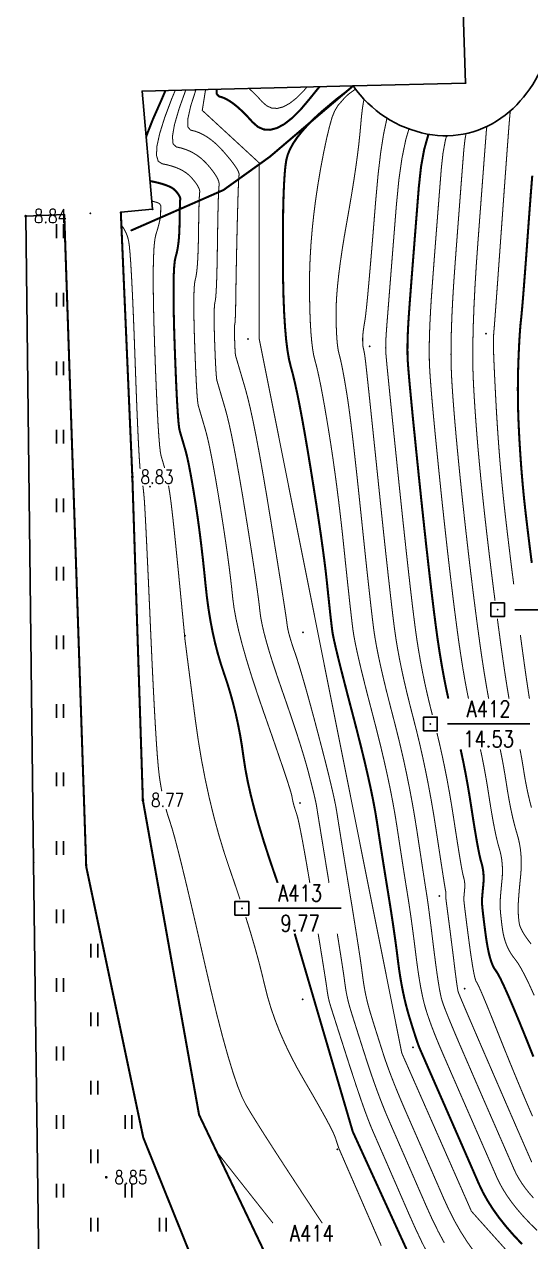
# Model space of a CAD drawing. Extents: x 953 to 1488, y 1110 to 1509.
# Drawn here: x 955.4 to 992.3, y 1155.3 to 1244.2 of the extents above; entities that cross this region are included whole.
import ezdxf
from ezdxf.enums import TextEntityAlignment as Align

# ---------------------------------------------------------------- set-up
doc = ezdxf.new("R2010")
doc.units = 0
doc.header["$LTSCALE"] = 0.5
doc.header["$PDSIZE"] = 0.2
doc.linetypes.add('X3', pattern=[5, 4, -1])
doc.layers.get('0').update_dxf_attribs({"linetype": 'CONTINUOUS'})
for name, color, linetype in [('DGX', 2, 'CONTINUOUS'), ('DLSS', 4, 'CONTINUOUS'), ('DMTZ', 3, 'CONTINUOUS'), ('GCD', 1, 'CONTINUOUS'), ('KZD', 1, 'CONTINUOUS'), ('ZBTZ', 3, 'CONTINUOUS'), ('ZDH', 1, 'CONTINUOUS')]:
    doc.layers.add(name, color=color, linetype=linetype)
doc.styles.add('HZ', font='rs.shx', dxfattribs={"width": 0.8, "bigfont": 'hztxt.shx'})
doc.linetypes.add('10421', pattern='A,2,[150,AAA.SHX,S=0.5,R=0,X=0,Y=0.5],1e-11', length=2)
doc.linetypes.add('1161', pattern='A,0,[149,AAA.SHX,S=0.15,R=0,X=0,Y=0],-1.6', length=1.6)

# ---------------------------------------------------------------- blocks, each defined once
blk = doc.blocks.new('GC200')
at = {"linetype": 'Continuous', "const_width": 0.2, "flags": 128}
blk.add_lwpolyline([(-0.1, 0, 1), (0.1, 0, 1)], format="xyb", close=True, dxfattribs=at)
blk = doc.blocks.new('gc323')
at = {"flags": 128}
for points in [[(-0.5, 0), (-0.5, 2)], [(0.5, 0), (0.5, 2)]]:
    blk.add_lwpolyline(points, dxfattribs=at)
blk = doc.blocks.new('gc261')
blk.add_lwpolyline([(-1, -1), (1, -1), (1, 1), (-1, 1)], close=True)
blk.add_point((0, 0))

msp = doc.modelspace()

# ---------------------------------------------------------------- linework, layer by layer
at = {"layer": 'DGX', "color": 3, "linetype": 'Continuous', "const_width": 0.15, "flags": 128}
for points, elevation in [([(1179.303, 1282.966), (1174.308, 1266.505), (1174.668, 1251.566), (1173.267, 1237.42), (1166.784, 1217.665), (1159.312, 1210.93), (1129.485, 1204.976), (1074.924, 1182.976), (1049.55, 1170.339), (1012.154, 1148.215), (998.728, 1143.09), (990.538, 1146.604), (984.707, 1151.62), (979.338, 1163.371), (975.102, 1177.82)], 10), ([(964.268, 1235.932), (964.336, 1236.142), (964.783, 1237.28), (965.36, 1238.58), (965.678, 1239.328)], 10), ([(976.915, 1239.609), (976.843, 1239.525), (976.197, 1238.726), (975.548, 1237.954), (974.935, 1237.341), (974.36, 1236.889), (973.821, 1236.596), (973.319, 1236.463), (972.853, 1236.489), (972.425, 1236.676), (972.033, 1237.022), (971.668, 1237.424), (971.32, 1237.779), (970.988, 1238.085), (970.673, 1238.344), (970.374, 1238.555), (970.092, 1238.718), (969.827, 1238.834), (969.579, 1238.901), (969.42, 1239.084), (969.422, 1239.421)], 12.5), ([(991.685, 1155.161), (991.077, 1155.805), (990.522, 1156.443), (990.02, 1157.076), (989.57, 1157.703), (989.174, 1158.326), (988.829, 1158.943), (988.538, 1159.556), (988.265, 1160.182), (987.978, 1160.843), (987.675, 1161.537), (987.357, 1162.266), (987.024, 1163.029), (986.676, 1163.825), (986.313, 1164.656), (985.935, 1165.521), (985.57, 1166.354), (985.248, 1167.089), (984.969, 1167.727), (984.733, 1168.268), (984.539, 1168.712), (984.388, 1169.058), (984.279, 1169.306), (984.213, 1169.458), (984.163, 1169.582), (984.101, 1169.751), (984.027, 1169.963), (983.941, 1170.219), (983.844, 1170.519), (983.734, 1170.863), (983.613, 1171.251), (983.48, 1171.683), (983.345, 1172.144), (983.219, 1172.62), (983.102, 1173.11), (982.993, 1173.615), (982.893, 1174.134), (982.801, 1174.668), (982.718, 1175.216), (982.644, 1175.779), (982.572, 1176.355), (982.495, 1176.941), (982.413, 1177.539), (982.326, 1178.148), (982.235, 1178.768), (982.139, 1179.399), (982.038, 1180.04), (981.933, 1180.693), (981.826, 1181.353), (981.719, 1182.013), (981.613, 1182.675), (981.508, 1183.339), (981.404, 1184.004), (981.3, 1184.67), (981.198, 1185.338), (981.096, 1186.007), (980.979, 1186.716), (980.833, 1187.502), (980.656, 1188.367), (980.45, 1189.309), (980.214, 1190.33), (979.947, 1191.428), (979.651, 1192.604), (979.325, 1193.858), (979.004, 1195.083), (978.722, 1196.173), (978.478, 1197.128), (978.274, 1197.947), (978.109, 1198.631), (977.984, 1199.18), (977.897, 1199.593), (977.85, 1199.872), (977.819, 1200.111), (977.783, 1200.409), (977.742, 1200.766), (977.696, 1201.18), (977.644, 1201.653), (977.588, 1202.184), (977.525, 1202.774), (977.458, 1203.421), (977.378, 1204.143), (977.279, 1204.956), (977.159, 1205.859), (977.021, 1206.853), (976.863, 1207.938), (976.685, 1209.113), (976.487, 1210.378), (976.27, 1211.735), (976.049, 1213.078), (975.839, 1214.303), (975.641, 1215.412), (975.454, 1216.403), (975.278, 1217.278), (975.113, 1218.035), (974.959, 1218.675), (974.817, 1219.198), (974.689, 1219.724), (974.577, 1220.375), (974.481, 1221.15), (974.401, 1222.05), (974.338, 1223.075), (974.29, 1224.224), (974.259, 1225.498), (974.245, 1226.896), (974.243, 1228.288), (974.25, 1229.545), (974.266, 1230.667), (974.292, 1231.653), (974.328, 1232.504), (974.372, 1233.22), (974.426, 1233.799), (974.49, 1234.244), (974.59, 1234.629), (974.754, 1235.031), (974.982, 1235.451), (975.274, 1235.887), (975.63, 1236.34), (976.05, 1236.81), (976.534, 1237.298), (977.082, 1237.802), (977.654, 1238.279), (978.187, 1238.726), (978.834, 1239.217), (979.137, 1239.475), (979.366, 1239.67)], 12.5), ([(984.866, 1236.138), (984.855, 1236.113), (984.552, 1235.049), (984.32, 1233.775), (984.158, 1232.291), (984.037, 1230.763), (983.925, 1229.355), (983.824, 1228.069), (983.732, 1226.903), (983.65, 1225.858), (983.579, 1224.935), (983.517, 1224.132), (983.466, 1223.45), (983.423, 1222.847), (983.388, 1222.282), (983.361, 1221.753), (983.343, 1221.263), (983.332, 1220.809), (983.329, 1220.393), (983.334, 1220.014), (983.346, 1219.673), (983.374, 1219.258), (983.423, 1218.657), (983.493, 1217.872), (983.584, 1216.901), (983.696, 1215.745), (983.83, 1214.404), (983.985, 1212.878), (984.161, 1211.166), (984.344, 1209.415), (984.52, 1207.771), (984.687, 1206.233), (984.848, 1204.802), (985, 1203.477), (985.145, 1202.259), (985.282, 1201.147), (985.412, 1200.141), (985.542, 1199.203), (985.681, 1198.291), (985.828, 1197.407), (985.984, 1196.549), (986.148, 1195.719), (986.311, 1194.96)], 15), ([(992.395, 1204.865), (992.243, 1206.07), (992.111, 1207.137), (992, 1208.063), (991.909, 1208.851), (991.839, 1209.498), (991.781, 1210.081), (991.726, 1210.673), (991.674, 1211.274), (991.625, 1211.885), (991.58, 1212.505), (991.538, 1213.134), (991.499, 1213.772), (991.464, 1214.42), (991.433, 1215.067), (991.409, 1215.707), (991.393, 1216.337), (991.383, 1216.959), (991.38, 1217.573), (991.384, 1218.178), (991.395, 1218.774), (991.413, 1219.361), (991.434, 1219.923), (991.457, 1220.441), (991.48, 1220.915), (991.505, 1221.346), (991.531, 1221.734), (991.557, 1222.078), (991.584, 1222.378), (991.613, 1222.635), (991.646, 1222.946), (991.689, 1223.409), (991.742, 1224.023), (991.803, 1224.788), (991.874, 1225.704), (991.955, 1226.772), (992.045, 1227.991), (992.144, 1229.362), (992.245, 1230.744), (992.341, 1231.998), (992.432, 1233.124)], 17.5), ([(973.862, 1181.52), (973.724, 1181.916), (973.267, 1183.254), (972.856, 1184.522), (972.492, 1185.721), (972.175, 1186.852), (971.905, 1187.912), (971.681, 1188.904), (971.505, 1189.827), (971.375, 1190.68), (971.259, 1191.492), (971.126, 1192.289), (970.975, 1193.073), (970.807, 1193.843), (970.62, 1194.599), (970.416, 1195.341), (970.194, 1196.07), (969.954, 1196.784), (969.716, 1197.504), (969.497, 1198.25), (969.298, 1199.021), (969.119, 1199.818), (968.96, 1200.641), (968.822, 1201.489), (968.702, 1202.363), (968.603, 1203.262), (968.513, 1204.159), (968.421, 1205.025), (968.326, 1205.86), (968.228, 1206.664), (968.129, 1207.438), (968.027, 1208.181), (967.923, 1208.892), (967.816, 1209.573), (967.711, 1210.211), (967.612, 1210.792), (967.518, 1211.316), (967.43, 1211.783), (967.348, 1212.194), (967.271, 1212.549), (967.2, 1212.847), (967.135, 1213.088), (967.073, 1213.297), (967.015, 1213.496), (966.959, 1213.687), (966.905, 1213.868), (966.854, 1214.041), (966.806, 1214.204), (966.761, 1214.359), (966.718, 1214.505), (966.675, 1214.725), (966.632, 1215.104), (966.588, 1215.643), (966.543, 1216.339), (966.496, 1217.195), (966.449, 1218.209), (966.401, 1219.382), (966.351, 1220.714), (966.309, 1222.05), (966.281, 1223.236), (966.268, 1224.271), (966.269, 1225.156), (966.285, 1225.89), (966.315, 1226.474), (966.36, 1226.907), (966.42, 1227.19), (966.483, 1227.41), (966.538, 1227.653), (966.586, 1227.921), (966.625, 1228.212), (966.658, 1228.527), (966.682, 1228.866), (966.699, 1229.229), (966.708, 1229.616), (966.713, 1229.993), (966.719, 1230.326), (966.725, 1230.615), (966.731, 1230.86), (966.738, 1231.062), (966.744, 1231.219), (966.751, 1231.332), (966.759, 1231.401), (966.76, 1231.453), (966.748, 1231.512), (966.723, 1231.578), (966.686, 1231.652), (966.635, 1231.734), (966.572, 1231.824), (966.496, 1231.921), (966.407, 1232.027), (966.292, 1232.133), (966.139, 1232.235), (965.947, 1232.333), (965.716, 1232.427), (965.447, 1232.516), (965.139, 1232.6), (964.792, 1232.68), (964.553, 1232.727)], 10), ([(987.206, 1191.26), (987.236, 1191.128), (987.401, 1190.349), (987.557, 1189.557), (987.705, 1188.752), (987.844, 1187.935), (987.975, 1187.105), (988.097, 1186.31), (988.211, 1185.595), (988.317, 1184.962), (988.414, 1184.409), (988.502, 1183.938), (988.582, 1183.548), (988.653, 1183.239), (988.716, 1183.01), (988.769, 1182.82), (988.813, 1182.626), (988.846, 1182.427), (988.869, 1182.223), (988.881, 1182.015), (988.884, 1181.802), (988.877, 1181.585), (988.859, 1181.363), (988.838, 1181.148), (988.819, 1180.951), (988.803, 1180.772), (988.789, 1180.612), (988.778, 1180.47), (988.77, 1180.347), (988.764, 1180.241), (988.761, 1180.154), (988.764, 1180.049), (988.776, 1179.888), (988.796, 1179.671), (988.825, 1179.399), (988.863, 1179.072), (988.909, 1178.689), (988.965, 1178.25), (989.029, 1177.756), (989.101, 1177.259), (989.178, 1176.809), (989.262, 1176.408), (989.351, 1176.054), (989.447, 1175.749), (989.548, 1175.491), (989.655, 1175.282), (989.769, 1175.12), (989.913, 1174.902), (990.115, 1174.522), (990.373, 1173.979), (990.688, 1173.275), (991.059, 1172.409), (991.488, 1171.381), (991.973, 1170.19), (992.514, 1168.838)], 15)]:
    msp.add_lwpolyline(points, dxfattribs=dict(at, elevation=elevation))
at = {"layer": 'DGX', "linetype": 'Continuous', "const_width": 0.075, "flags": 128}
for points, elevation in [([(976.208, 1181.52), (976.024, 1182.612), (975.841, 1183.66), (975.679, 1184.553), (975.538, 1185.291), (975.418, 1185.873), (975.319, 1186.3), (975.24, 1186.571), (975.176, 1186.759), (975.118, 1186.938), (975.067, 1187.107), (975.022, 1187.266), (974.984, 1187.415), (974.953, 1187.555), (974.928, 1187.685), (974.909, 1187.805), (974.864, 1188.003), (974.758, 1188.363), (974.591, 1188.888), (974.364, 1189.576), (974.075, 1190.428), (973.726, 1191.443), (973.317, 1192.623), (972.846, 1193.965), (972.373, 1195.342), (971.954, 1196.623), (971.589, 1197.808), (971.28, 1198.897), (971.024, 1199.89), (970.824, 1200.787), (970.678, 1201.588), (970.586, 1202.294), (970.515, 1202.975), (970.432, 1203.704), (970.335, 1204.482), (970.225, 1205.307), (970.102, 1206.181), (969.966, 1207.103), (969.817, 1208.072), (969.655, 1209.09), (969.491, 1210.088), (969.336, 1210.996), (969.189, 1211.817), (969.051, 1212.549), (968.923, 1213.192), (968.802, 1213.747), (968.691, 1214.213), (968.589, 1214.59), (968.495, 1214.909), (968.41, 1215.199), (968.333, 1215.461), (968.264, 1215.693), (968.205, 1215.897), (968.153, 1216.071), (968.11, 1216.217), (968.076, 1216.334), (968.045, 1216.495), (968.013, 1216.77), (967.981, 1217.162), (967.948, 1217.669), (967.915, 1218.291), (967.88, 1219.028), (967.845, 1219.882), (967.809, 1220.85), (967.778, 1221.822), (967.758, 1222.684), (967.748, 1223.437), (967.749, 1224.08), (967.761, 1224.614), (967.783, 1225.039), (967.816, 1225.354), (967.859, 1225.559), (967.905, 1225.743), (967.946, 1225.993), (967.982, 1226.309), (968.014, 1226.691), (968.04, 1227.138), (968.061, 1227.652), (968.078, 1228.231), (968.089, 1228.876), (968.098, 1229.517), (968.108, 1230.083), (968.118, 1230.575), (968.128, 1230.992), (968.139, 1231.334), (968.151, 1231.601), (968.163, 1231.794), (968.175, 1231.911), (968.177, 1231.999), (968.157, 1232.099), (968.115, 1232.212), (968.051, 1232.338), (967.965, 1232.478), (967.858, 1232.63), (967.728, 1232.796), (967.577, 1232.974), (967.402, 1233.152), (967.2, 1233.315), (966.973, 1233.464), (966.719, 1233.597), (966.439, 1233.716), (966.132, 1233.821), (965.8, 1233.91), (965.441, 1233.985), (965.151, 1234.174), (965.023, 1234.604), (965.059, 1235.277), (965.258, 1236.192), (965.619, 1237.349), (966.144, 1238.748), (966.395, 1239.346)], 10.5), ([(977.608, 1181.52), (977.501, 1182.174), (977.31, 1183.341), (977.146, 1184.351), (977.007, 1185.204), (976.894, 1185.9), (976.807, 1186.439), (976.746, 1186.82), (976.711, 1187.045), (976.682, 1187.213), (976.639, 1187.426), (976.582, 1187.683), (976.512, 1187.985), (976.428, 1188.331), (976.33, 1188.722), (976.218, 1189.157), (976.093, 1189.637), (975.946, 1190.171), (975.772, 1190.768), (975.57, 1191.429), (975.341, 1192.152), (975.083, 1192.939), (974.798, 1193.79), (974.485, 1194.703), (974.145, 1195.68), (973.81, 1196.651), (973.514, 1197.546), (973.258, 1198.365), (973.042, 1199.109), (972.864, 1199.776), (972.727, 1200.368), (972.628, 1200.885), (972.569, 1201.325), (972.518, 1201.791), (972.443, 1202.384), (972.344, 1203.104), (972.222, 1203.951), (972.075, 1204.924), (971.905, 1206.025), (971.712, 1207.252), (971.494, 1208.607), (971.271, 1209.964), (971.059, 1211.201), (970.86, 1212.318), (970.672, 1213.314), (970.497, 1214.189), (970.334, 1214.944), (970.182, 1215.579), (970.043, 1216.093), (969.917, 1216.522), (969.805, 1216.903), (969.707, 1217.235), (969.624, 1217.518), (969.555, 1217.752), (969.5, 1217.938), (969.46, 1218.075), (969.434, 1218.164), (969.414, 1218.264), (969.395, 1218.436), (969.375, 1218.681), (969.354, 1218.998), (969.333, 1219.386), (969.312, 1219.847), (969.29, 1220.381), (969.267, 1220.986), (969.248, 1221.593), (969.235, 1222.132), (969.229, 1222.602), (969.23, 1223.004), (969.237, 1223.338), (969.251, 1223.603), (969.271, 1223.8), (969.298, 1223.929), (969.327, 1224.077), (969.354, 1224.333), (969.379, 1224.697), (969.402, 1225.169), (969.422, 1225.749), (969.44, 1226.437), (969.456, 1227.233), (969.47, 1228.136), (969.483, 1229.041), (969.497, 1229.841), (969.511, 1230.534), (969.526, 1231.123), (969.541, 1231.606), (969.557, 1231.983), (969.574, 1232.255), (969.592, 1232.422), (969.594, 1232.545), (969.566, 1232.686), (969.506, 1232.846), (969.416, 1233.024), (969.295, 1233.221), (969.143, 1233.436), (968.961, 1233.67), (968.747, 1233.922), (968.511, 1234.171), (968.262, 1234.395), (967.998, 1234.594), (967.721, 1234.768), (967.43, 1234.917), (967.126, 1235.041), (966.807, 1235.14), (966.475, 1235.214), (966.234, 1235.436), (966.188, 1235.978), (966.336, 1236.841), (966.68, 1238.025), (967.16, 1239.365)], 11), ([(967.9, 1239.383), (967.523, 1238.211), (967.312, 1237.266), (967.307, 1236.677), (967.51, 1236.443), (967.815, 1236.37), (968.119, 1236.261), (968.422, 1236.118), (968.724, 1235.939), (969.024, 1235.724), (969.323, 1235.475), (969.621, 1235.19), (969.917, 1234.87), (970.194, 1234.548), (970.432, 1234.258), (970.631, 1234), (970.792, 1233.773), (970.914, 1233.579), (970.997, 1233.415), (971.042, 1233.284), (971.048, 1233.185), (971.034, 1233.056), (971.02, 1232.838), (971.005, 1232.53), (970.989, 1232.132), (970.972, 1231.645), (970.955, 1231.068), (970.936, 1230.401), (970.917, 1229.644), (970.898, 1228.862), (970.881, 1228.117), (970.865, 1227.41), (970.852, 1226.741), (970.839, 1226.11), (970.829, 1225.517), (970.82, 1224.961), (970.812, 1224.444), (970.805, 1223.974), (970.798, 1223.562), (970.789, 1223.207), (970.78, 1222.91), (970.771, 1222.671), (970.76, 1222.489), (970.749, 1222.365), (970.737, 1222.298), (970.727, 1222.247), (970.718, 1222.168), (970.713, 1222.062), (970.71, 1221.928), (970.71, 1221.768), (970.712, 1221.58), (970.717, 1221.364), (970.725, 1221.122), (970.734, 1220.88), (970.743, 1220.667), (970.751, 1220.482), (970.76, 1220.327), (970.768, 1220.2), (970.776, 1220.102), (970.784, 1220.034), (970.792, 1219.993), (970.809, 1219.934), (970.847, 1219.805), (970.905, 1219.608), (970.983, 1219.343), (971.081, 1219.008), (971.2, 1218.606), (971.338, 1218.135), (971.497, 1217.595), (971.673, 1216.945), (971.865, 1216.142), (972.072, 1215.187), (972.294, 1214.079), (972.531, 1212.819), (972.783, 1211.406), (973.05, 1209.841), (973.333, 1208.123), (973.606, 1206.432), (973.845, 1204.947), (974.049, 1203.668), (974.218, 1202.594), (974.353, 1201.726), (974.454, 1201.064), (974.52, 1200.607), (974.552, 1200.357), (974.574, 1200.195), (974.61, 1200.005), (974.66, 1199.788), (974.725, 1199.543), (974.805, 1199.27), (974.899, 1198.969), (975.007, 1198.641), (975.13, 1198.285), (975.27, 1197.869), (975.431, 1197.361), (975.611, 1196.762), (975.812, 1196.071), (976.032, 1195.289), (976.273, 1194.415), (976.534, 1193.449), (976.814, 1192.392), (977.09, 1191.339), (977.336, 1190.382), (977.551, 1189.524), (977.736, 1188.763), (977.89, 1188.101), (978.015, 1187.536), (978.109, 1187.068), (978.172, 1186.699), (978.23, 1186.326), (978.305, 1185.849), (978.397, 1185.268), (978.507, 1184.582), (978.635, 1183.792), (978.78, 1182.898), (978.943, 1181.9), (979.123, 1180.798), (979.303, 1179.693), (979.464, 1178.688), (979.608, 1177.782), (979.733, 1176.976), (979.841, 1176.27), (979.93, 1175.663), (980.001, 1175.156), (980.054, 1174.749), (980.102, 1174.393), (980.156, 1174.041), (980.218, 1173.693), (980.286, 1173.348), (980.362, 1173.007), (980.445, 1172.67), (980.535, 1172.336), (980.632, 1172.006), (980.734, 1171.672), (980.841, 1171.327), (980.952, 1170.97), (981.068, 1170.602), (981.188, 1170.223), (981.312, 1169.832), (981.44, 1169.429), (981.573, 1169.015), (981.717, 1168.58), (981.881, 1168.115), (982.065, 1167.618), (982.268, 1167.091), (982.49, 1166.534), (982.732, 1165.946), (982.994, 1165.327), (983.275, 1164.677), (983.572, 1163.999), (983.88, 1163.294), (984.2, 1162.561), (984.531, 1161.802), (984.873, 1161.016), (985.227, 1160.204), (985.593, 1159.364), (985.97, 1158.497), (986.364, 1157.638), (986.783, 1156.821), (987.225, 1156.046), (987.691, 1155.314), (988.181, 1154.623)], 11.5), ([(1114.363, 1206.512), (1073.715, 1189.397), (1053.031, 1179.055), (1044.621, 1176.307), (1009.726, 1154.478), (1001.882, 1151.282), (995.815, 1149.911), (993.786, 1151.09), (987.993, 1157.559), (982.916, 1169.098), (972.516, 1221.217), (972.52, 1234.047), (968.363, 1237.881), (968.605, 1239.401)], 12), ([(975.995, 1239.586), (975.766, 1239.313), (975.237, 1238.784), (974.74, 1238.393), (974.275, 1238.14), (973.841, 1238.025), (973.44, 1238.048), (973.07, 1238.209), (972.732, 1238.508), (972.417, 1238.855), (972.116, 1239.161), (971.83, 1239.426), (971.764, 1239.48)], 13), ([(992.785, 1156.161), (992.271, 1156.665), (991.798, 1157.166), (991.366, 1157.662), (990.975, 1158.155), (990.626, 1158.643), (990.317, 1159.128), (990.049, 1159.608), (989.822, 1160.085), (989.61, 1160.572), (989.386, 1161.086), (989.151, 1161.627), (988.903, 1162.194), (988.644, 1162.787), (988.373, 1163.407), (988.091, 1164.054), (987.796, 1164.727), (987.503, 1165.398), (987.223, 1166.038), (986.956, 1166.649), (986.703, 1167.229), (986.463, 1167.78), (986.237, 1168.3), (986.024, 1168.79), (985.825, 1169.25), (985.639, 1169.687), (985.464, 1170.108), (985.301, 1170.514), (985.15, 1170.904), (985.01, 1171.279), (984.883, 1171.638), (984.767, 1171.981), (984.663, 1172.309), (984.566, 1172.651), (984.471, 1173.037), (984.378, 1173.469), (984.286, 1173.945), (984.197, 1174.465), (984.109, 1175.03), (984.023, 1175.64), (983.939, 1176.294), (983.857, 1176.954), (983.777, 1177.58), (983.699, 1178.174), (983.623, 1178.734), (983.548, 1179.26), (983.476, 1179.754), (983.406, 1180.214), (983.338, 1180.641), (983.267, 1181.079), (983.188, 1181.57), (983.102, 1182.117), (983.008, 1182.717), (982.907, 1183.371), (982.798, 1184.08), (982.681, 1184.843), (982.557, 1185.661), (982.418, 1186.526), (982.255, 1187.434), (982.07, 1188.384), (981.862, 1189.376), (981.63, 1190.41), (981.376, 1191.486), (981.099, 1192.604), (980.799, 1193.764), (980.504, 1194.894), (980.241, 1195.922), (980.012, 1196.846), (979.816, 1197.667), (979.653, 1198.386), (979.523, 1199.002), (979.426, 1199.515), (979.362, 1199.926), (979.31, 1200.334), (979.249, 1200.842), (979.179, 1201.449), (979.1, 1202.156), (979.012, 1202.962), (978.915, 1203.867), (978.809, 1204.871), (978.694, 1205.975), (978.573, 1207.117), (978.446, 1208.236), (978.315, 1209.333), (978.179, 1210.407), (978.038, 1211.458), (977.893, 1212.487), (977.743, 1213.492), (977.588, 1214.475), (977.434, 1215.406), (977.289, 1216.256), (977.151, 1217.025), (977.022, 1217.712), (976.899, 1218.318), (976.785, 1218.843), (976.679, 1219.286), (976.58, 1219.649), (976.491, 1220.014), (976.414, 1220.465), (976.347, 1221.003), (976.292, 1221.627), (976.248, 1222.337), (976.215, 1223.134), (976.194, 1224.016), (976.183, 1224.986), (976.192, 1226.008), (976.228, 1227.049), (976.291, 1228.11), (976.38, 1229.191), (976.497, 1230.291), (976.64, 1231.411), (976.811, 1232.55), (977.008, 1233.708), (977.218, 1234.814), (977.425, 1235.795), (977.63, 1236.651), (977.832, 1237.382), (978.031, 1237.862), (978.271, 1238.256), (978.571, 1238.593), (978.782, 1238.838), (979.031, 1239.064), (979.262, 1239.235), (979.439, 1239.363), (979.535, 1239.436)], 13), ([(992.519, 1158.527), (992.21, 1158.882), (991.931, 1159.234), (991.681, 1159.583), (991.46, 1159.93), (991.268, 1160.273), (991.106, 1160.614), (990.955, 1160.962), (990.795, 1161.33), (990.626, 1161.716), (990.449, 1162.122), (990.264, 1162.546), (990.07, 1162.989), (989.868, 1163.451), (989.658, 1163.932), (989.435, 1164.442), (989.197, 1164.988), (988.943, 1165.571), (988.673, 1166.191), (988.388, 1166.848), (988.087, 1167.542), (987.77, 1168.274), (987.437, 1169.042), (987.114, 1169.791), (986.826, 1170.466), (986.574, 1171.065), (986.358, 1171.589), (986.177, 1172.038), (986.031, 1172.412), (985.921, 1172.71), (985.846, 1172.934), (985.787, 1173.157), (985.723, 1173.455), (985.653, 1173.828), (985.579, 1174.275), (985.5, 1174.796), (985.416, 1175.393), (985.328, 1176.064), (985.234, 1176.809), (985.142, 1177.553), (985.059, 1178.219), (984.985, 1178.808), (984.919, 1179.32), (984.862, 1179.753), (984.814, 1180.109), (984.774, 1180.388), (984.743, 1180.589), (984.709, 1180.805), (984.658, 1181.128), (984.591, 1181.558), (984.509, 1182.095), (984.41, 1182.739), (984.296, 1183.491), (984.165, 1184.349), (984.019, 1185.315), (983.856, 1186.337), (983.678, 1187.366), (983.483, 1188.401), (983.273, 1189.442), (983.047, 1190.49), (982.804, 1191.544), (982.546, 1192.604), (982.272, 1193.671), (982.003, 1194.706), (981.761, 1195.67), (981.546, 1196.564), (981.358, 1197.388), (981.197, 1198.141), (981.063, 1198.824), (980.955, 1199.437), (980.875, 1199.979), (980.801, 1200.557), (980.715, 1201.275), (980.616, 1202.133), (980.505, 1203.131), (980.38, 1204.27), (980.243, 1205.549), (980.094, 1206.969), (979.931, 1208.529), (979.767, 1210.091), (979.614, 1211.517), (979.47, 1212.807), (979.337, 1213.961), (979.214, 1214.979), (979.101, 1215.86), (978.998, 1216.606), (978.905, 1217.216), (978.82, 1217.735), (978.739, 1218.209), (978.662, 1218.637), (978.589, 1219.02), (978.521, 1219.358), (978.458, 1219.651), (978.398, 1219.898), (978.344, 1220.1), (978.294, 1220.304), (978.251, 1220.555), (978.213, 1220.855), (978.183, 1221.203), (978.158, 1221.599), (978.14, 1222.043), (978.128, 1222.535), (978.122, 1223.076), (978.132, 1223.674), (978.168, 1224.34), (978.228, 1225.074), (978.314, 1225.877), (978.426, 1226.747), (978.562, 1227.685), (978.724, 1228.69), (978.912, 1229.764), (979.102, 1230.844), (979.275, 1231.869), (979.429, 1232.839), (979.565, 1233.753), (979.682, 1234.612), (979.781, 1235.416), (979.861, 1236.165), (979.924, 1236.858), (979.98, 1237.481), (980.044, 1238.02), (980.115, 1238.473), (980.161, 1238.691)], 13.5), ([(992.39, 1161.143), (992.299, 1161.353), (992.203, 1161.574), (992.102, 1161.806), (991.995, 1162.05), (991.884, 1162.305), (991.768, 1162.571), (991.646, 1162.849), (991.52, 1163.138), (991.368, 1163.485), (991.172, 1163.937), (990.93, 1164.492), (990.644, 1165.152), (990.312, 1165.916), (989.936, 1166.785), (989.515, 1167.757), (989.048, 1168.834), (988.589, 1169.896), (988.189, 1170.823), (987.848, 1171.616), (987.566, 1172.273), (987.343, 1172.797), (987.18, 1173.186), (987.075, 1173.44), (987.03, 1173.559), (987.011, 1173.636), (986.988, 1173.763), (986.959, 1173.94), (986.926, 1174.167), (986.888, 1174.444), (986.845, 1174.771), (986.797, 1175.148), (986.744, 1175.574), (986.689, 1176.022), (986.634, 1176.461), (986.58, 1176.891), (986.527, 1177.313), (986.474, 1177.726), (986.422, 1178.131), (986.371, 1178.528), (986.32, 1178.915), (986.273, 1179.276), (986.232, 1179.59), (986.197, 1179.857), (986.169, 1180.078), (986.147, 1180.252), (986.131, 1180.38), (986.122, 1180.461), (986.119, 1180.496), (986.12, 1180.509), (986.12, 1180.524), (986.122, 1180.542), (986.123, 1180.563), (986.125, 1180.587), (986.128, 1180.613), (986.13, 1180.642), (986.134, 1180.674), (986.136, 1180.707), (986.137, 1180.739), (986.137, 1180.77), (986.135, 1180.801), (986.132, 1180.831), (986.127, 1180.86), (986.12, 1180.889), (986.112, 1180.917), (986.094, 1181.011), (986.056, 1181.238), (985.998, 1181.597), (985.921, 1182.09), (985.825, 1182.715), (985.708, 1183.472), (985.573, 1184.363), (985.417, 1185.386), (985.247, 1186.467), (985.065, 1187.532), (984.872, 1188.581), (984.669, 1189.613), (984.454, 1190.629), (984.229, 1191.628), (983.993, 1192.611), (983.745, 1193.578), (983.503, 1194.517), (983.281, 1195.419), (983.08, 1196.282), (982.9, 1197.108), (982.741, 1197.896), (982.602, 1198.647), (982.484, 1199.359), (982.387, 1200.033), (982.292, 1200.78), (982.181, 1201.707), (982.053, 1202.816), (981.909, 1204.107), (981.748, 1205.579), (981.571, 1207.232), (981.378, 1209.066), (981.168, 1211.082), (980.962, 1213.064), (980.781, 1214.797), (980.626, 1216.28), (980.495, 1217.514), (980.389, 1218.499), (980.309, 1219.234), (980.253, 1219.72), (980.222, 1219.956), (980.205, 1220.064), (980.188, 1220.161), (980.172, 1220.25), (980.157, 1220.329), (980.143, 1220.399), (980.13, 1220.459), (980.118, 1220.51), (980.107, 1220.552), (980.096, 1220.594), (980.087, 1220.646), (980.08, 1220.707), (980.073, 1220.779), (980.068, 1220.861), (980.065, 1220.953), (980.062, 1221.054), (980.061, 1221.166), (980.063, 1221.289), (980.07, 1221.427), (980.083, 1221.578), (980.101, 1221.744), (980.124, 1221.923), (980.152, 1222.117), (980.185, 1222.324), (980.224, 1222.546), (980.272, 1222.883), (980.335, 1223.439), (980.413, 1224.212), (980.505, 1225.203), (980.611, 1226.412), (980.732, 1227.838), (980.867, 1229.483), (981.017, 1231.345), (981.185, 1233.19), (981.374, 1234.784), (981.583, 1236.126), (981.814, 1237.216), (981.842, 1237.31)], 14), ([(991.079, 1203.3), (990.916, 1204.587), (990.764, 1205.817), (990.626, 1206.956), (990.504, 1208.005), (990.396, 1208.964), (990.303, 1209.832), (990.22, 1210.662), (990.142, 1211.505), (990.068, 1212.361), (989.999, 1213.231), (989.935, 1214.113), (989.875, 1215.009), (989.819, 1215.918), (989.769, 1216.84), (989.724, 1217.719), (989.685, 1218.499), (989.654, 1219.179), (989.628, 1219.759), (989.61, 1220.24), (989.598, 1220.621), (989.593, 1220.903), (989.594, 1221.085), (989.599, 1221.213), (989.605, 1221.33), (989.61, 1221.438), (989.616, 1221.536), (989.621, 1221.624), (989.627, 1221.702), (989.634, 1221.771), (989.64, 1221.829), (989.655, 1221.997), (989.685, 1222.396), (989.732, 1223.024), (989.796, 1223.882), (989.875, 1224.97), (989.97, 1226.288), (990.082, 1227.835), (990.21, 1229.613), (990.338, 1231.391), (990.45, 1232.94), (990.547, 1234.26), (990.627, 1235.351), (990.692, 1236.214), (990.74, 1236.847), (990.773, 1237.251), (990.79, 1237.427), (990.798, 1237.495), (990.805, 1237.577), (990.809, 1237.674), (990.812, 1237.785), (990.812, 1237.832)], 17), ([(983.437, 1236.527), (983.21, 1235.768), (982.931, 1234.412), (982.7, 1232.797), (982.517, 1230.923), (982.366, 1229.028), (982.232, 1227.351), (982.116, 1225.891), (982.018, 1224.648), (981.937, 1223.623), (981.873, 1222.815), (981.827, 1222.225), (981.799, 1221.852), (981.78, 1221.595), (981.766, 1221.355), (981.754, 1221.13), (981.746, 1220.921), (981.742, 1220.729), (981.74, 1220.552), (981.742, 1220.391), (981.748, 1220.245), (981.768, 1219.989), (981.813, 1219.493), (981.885, 1218.758), (981.982, 1217.784), (982.104, 1216.572), (982.252, 1215.12), (982.426, 1213.429), (982.625, 1211.5), (982.831, 1209.528), (983.023, 1207.713), (983.203, 1206.052), (983.369, 1204.548), (983.521, 1203.199), (983.661, 1202.006), (983.787, 1200.969), (983.9, 1200.087), (984.013, 1199.281), (984.142, 1198.469), (984.285, 1197.651), (984.442, 1196.829), (984.614, 1196.001), (984.801, 1195.167), (985.003, 1194.328), (985.148, 1193.76)], 14.5), ([(989.716, 1202.1), (989.599, 1203.015), (989.437, 1204.31), (989.285, 1205.563), (989.142, 1206.775), (989.008, 1207.946), (988.883, 1209.076), (988.768, 1210.166), (988.661, 1211.222), (988.563, 1212.255), (988.472, 1213.264), (988.39, 1214.25), (988.316, 1215.212), (988.25, 1216.15), (988.192, 1217.065), (988.142, 1217.956), (988.107, 1218.886), (988.094, 1219.918), (988.102, 1221.051), (988.132, 1222.286), (988.183, 1223.623), (988.256, 1225.062), (988.35, 1226.602), (988.467, 1228.244), (988.587, 1229.853), (988.696, 1231.293), (988.792, 1232.565), (988.875, 1233.668), (988.946, 1234.602), (989.004, 1235.368), (989.051, 1235.965), (989.084, 1236.394), (989.118, 1236.707)], 16.5), ([(986.186, 1236.028), (986.092, 1235.696), (985.92, 1234.755), (985.8, 1233.659), (985.708, 1232.497), (985.618, 1231.36), (985.531, 1230.247), (985.446, 1229.158), (985.364, 1228.094), (985.284, 1227.054), (985.207, 1226.039), (985.133, 1225.048), (985.065, 1224.099), (985.011, 1223.208), (984.969, 1222.377), (984.939, 1221.604), (984.922, 1220.89), (984.917, 1220.235), (984.925, 1219.638), (984.945, 1219.101), (984.98, 1218.527), (985.032, 1217.822), (985.1, 1216.985), (985.186, 1216.017), (985.288, 1214.918), (985.408, 1213.688), (985.544, 1212.326), (985.697, 1210.833), (985.857, 1209.302), (986.016, 1207.829), (986.172, 1206.414), (986.327, 1205.056), (986.479, 1203.754), (986.63, 1202.511), (986.778, 1201.324), (986.925, 1200.195), (987.071, 1199.124), (987.221, 1198.113), (987.372, 1197.162), (987.526, 1196.27), (987.682, 1195.437), (987.78, 1194.96)], 15.5), ([(989.254, 1194.96), (989.216, 1195.156), (989.068, 1195.99), (988.916, 1196.917), (988.76, 1197.936), (988.601, 1199.046), (988.437, 1200.249), (988.274, 1201.502), (988.114, 1202.763), (987.958, 1204.032), (987.806, 1205.309), (987.657, 1206.595), (987.512, 1207.888), (987.37, 1209.189), (987.232, 1210.499), (987.102, 1211.774), (986.985, 1212.971), (986.88, 1214.091), (986.788, 1215.134), (986.708, 1216.099), (986.641, 1216.986), (986.586, 1217.796), (986.543, 1218.528), (986.516, 1219.262), (986.505, 1220.076), (986.512, 1220.97), (986.535, 1221.945), (986.576, 1223), (986.633, 1224.135), (986.708, 1225.351), (986.8, 1226.646), (986.897, 1227.946), (986.99, 1229.174), (987.078, 1230.329), (987.161, 1231.413), (987.238, 1232.424), (987.311, 1233.364), (987.379, 1234.231), (987.442, 1235.026), (987.52, 1235.735), (987.602, 1236.189)], 16), ([(965.619, 1211.795), (965.584, 1211.913), (965.546, 1212.043), (965.504, 1212.185), (965.459, 1212.337), (965.411, 1212.501), (965.36, 1212.675), (965.306, 1212.956), (965.251, 1213.438), (965.195, 1214.123), (965.137, 1215.01), (965.078, 1216.099), (965.018, 1217.39), (964.956, 1218.883), (964.894, 1220.579), (964.839, 1222.279), (964.804, 1223.788), (964.787, 1225.106), (964.788, 1226.232), (964.809, 1227.166), (964.847, 1227.909), (964.904, 1228.461), (964.98, 1228.821), (965.06, 1229.076), (965.13, 1229.313), (965.189, 1229.532), (965.237, 1229.733), (965.275, 1229.916), (965.303, 1230.081), (965.32, 1230.228), (965.327, 1230.356), (965.329, 1230.469), (965.33, 1230.569), (965.332, 1230.656), (965.334, 1230.729), (965.336, 1230.789), (965.338, 1230.837), (965.34, 1230.871), (965.342, 1230.891), (965.343, 1230.907), (965.339, 1230.924), (965.332, 1230.944), (965.32, 1230.967), (965.305, 1230.991), (965.286, 1231.018), (965.263, 1231.047), (965.237, 1231.079), (965.183, 1231.114), (965.077, 1231.156), (964.921, 1231.203), (964.713, 1231.256), (964.683, 1231.263)], 9.5), ([(963.828, 1211.726), (963.81, 1211.929), (963.763, 1212.632), (963.711, 1213.565), (963.656, 1214.729), (963.596, 1216.124), (963.533, 1217.75), (963.465, 1219.606), (963.397, 1221.469), (963.331, 1223.113), (963.267, 1224.539), (963.206, 1225.746), (963.148, 1226.735), (963.091, 1227.505), (963.038, 1228.057), (962.986, 1228.39), (962.929, 1228.609), (962.857, 1228.818), (962.772, 1229.017), (962.672, 1229.207), (962.558, 1229.387), (962.463, 1229.513)], 9), ([(965.413, 1188.205), (965.361, 1188.479), (965.286, 1188.931), (965.221, 1189.392), (965.158, 1189.962), (965.091, 1190.738), (965.02, 1191.722), (964.946, 1192.912), (964.867, 1194.309), (964.784, 1195.913), (964.696, 1197.723), (964.605, 1199.741), (964.516, 1201.748), (964.436, 1203.53), (964.364, 1205.085), (964.301, 1206.415), (964.247, 1207.518), (964.201, 1208.395), (964.164, 1209.046), (964.136, 1209.47), (964.111, 1209.77), (964.084, 1210.047), (964.056, 1210.3), (964.031, 1210.495)], 9), ([(971.115, 1180.32), (970.812, 1181.229), (970.388, 1182.455), (969.964, 1183.723), (969.571, 1185.022), (969.208, 1186.351), (968.876, 1187.711), (968.575, 1189.102), (968.303, 1190.523), (968.063, 1191.975), (967.853, 1193.457), (967.67, 1194.863), (967.512, 1196.086), (967.377, 1197.125), (967.267, 1197.98), (967.181, 1198.652), (967.119, 1199.14), (967.082, 1199.444), (967.069, 1199.565), (967.067, 1199.593), (967.066, 1199.619), (967.065, 1199.642), (967.064, 1199.663), (967.063, 1199.681), (967.062, 1199.696), (967.061, 1199.709), (967.06, 1199.72), (967.053, 1199.8), (967.031, 1200.022), (966.996, 1200.385), (966.947, 1200.89), (966.884, 1201.537), (966.807, 1202.326), (966.716, 1203.256), (966.611, 1204.328), (966.503, 1205.417), (966.404, 1206.4), (966.313, 1207.276), (966.229, 1208.045), (966.154, 1208.708), (966.087, 1209.264), (966.028, 1209.714), (965.977, 1210.057), (965.931, 1210.334), (965.904, 1210.495)], 9.5), ([(990.736, 1194.96), (990.61, 1195.711), (990.46, 1196.672), (990.3, 1197.758), (990.13, 1198.968), (989.95, 1200.303), (989.885, 1200.8)], 16.5), ([(992.226, 1194.96), (992.152, 1195.431), (992.003, 1196.427), (991.839, 1197.58), (991.659, 1198.89), (991.564, 1199.6)], 17), ([(985.478, 1192.46), (985.646, 1191.762), (985.845, 1190.878), (986.035, 1189.981), (986.215, 1189.069), (986.385, 1188.142), (986.545, 1187.201), (986.696, 1186.246), (986.835, 1185.336), (986.96, 1184.534), (987.071, 1183.838), (987.167, 1183.25), (987.25, 1182.768), (987.319, 1182.393), (987.374, 1182.125), (987.414, 1181.964), (987.445, 1181.855), (987.47, 1181.743), (987.489, 1181.629), (987.502, 1181.512), (987.509, 1181.393), (987.511, 1181.271), (987.506, 1181.146), (987.496, 1181.018), (987.484, 1180.895), (987.473, 1180.782), (987.464, 1180.68), (987.456, 1180.588), (987.45, 1180.506), (987.445, 1180.435), (987.442, 1180.375), (987.44, 1180.325), (987.445, 1180.239), (987.462, 1180.071), (987.49, 1179.82), (987.53, 1179.487), (987.582, 1179.071), (987.645, 1178.572), (987.72, 1177.992), (987.807, 1177.328), (987.897, 1176.665), (987.98, 1176.082), (988.058, 1175.582), (988.129, 1175.163), (988.194, 1174.825), (988.254, 1174.569), (988.307, 1174.395), (988.354, 1174.302), (988.416, 1174.2), (988.515, 1174), (988.651, 1173.7), (988.822, 1173.301), (989.031, 1172.802), (989.276, 1172.205), (989.557, 1171.508), (989.876, 1170.712), (990.206, 1169.884), (990.526, 1169.09), (990.835, 1168.329), (991.133, 1167.603), (991.42, 1166.91), (991.695, 1166.252), (991.96, 1165.627), (992.214, 1165.036), (992.45, 1164.492)], 14.5), ([(988.652, 1191.26), (988.767, 1190.717), (988.899, 1190.045), (989.024, 1189.362), (989.143, 1188.669), (989.254, 1187.965), (989.36, 1187.283), (989.463, 1186.657), (989.563, 1186.085), (989.66, 1185.569), (989.754, 1185.108), (989.845, 1184.703), (989.933, 1184.352), (990.018, 1184.057), (990.094, 1183.786), (990.155, 1183.509), (990.203, 1183.225), (990.235, 1182.934), (990.254, 1182.637), (990.258, 1182.334), (990.247, 1182.024), (990.222, 1181.707), (990.191, 1181.4), (990.165, 1181.12), (990.142, 1180.865), (990.122, 1180.636), (990.107, 1180.434), (990.095, 1180.258), (990.087, 1180.108), (990.083, 1179.983), (990.083, 1179.858), (990.089, 1179.704), (990.102, 1179.522), (990.12, 1179.312), (990.144, 1179.072), (990.174, 1178.805), (990.209, 1178.509), (990.251, 1178.184), (990.304, 1177.853), (990.376, 1177.536), (990.466, 1177.233), (990.573, 1176.945), (990.699, 1176.672), (990.842, 1176.413), (991.004, 1176.168), (991.183, 1175.938), (991.39, 1175.655), (991.632, 1175.249), (991.911, 1174.722), (992.225, 1174.074), (992.575, 1173.303)], 15.5), ([(992.352, 1177.055), (992.136, 1177.335), (991.951, 1177.595), (991.795, 1177.837), (991.67, 1178.059), (991.574, 1178.263), (991.508, 1178.447), (991.473, 1178.612), (991.454, 1178.767), (991.438, 1178.921), (991.425, 1179.073), (991.415, 1179.224), (991.407, 1179.373), (991.403, 1179.521), (991.402, 1179.668), (991.404, 1179.813), (991.409, 1179.974), (991.42, 1180.169), (991.435, 1180.398), (991.455, 1180.661), (991.48, 1180.958), (991.51, 1181.288), (991.545, 1181.653), (991.585, 1182.051), (991.617, 1182.463), (991.631, 1182.865), (991.626, 1183.26), (991.602, 1183.645), (991.56, 1184.023), (991.498, 1184.391), (991.418, 1184.752), (991.319, 1185.104), (991.212, 1185.466), (991.108, 1185.858), (991.005, 1186.279), (990.906, 1186.729), (990.809, 1187.209), (990.714, 1187.718), (990.622, 1188.256), (990.533, 1188.824), (990.441, 1189.403), (990.344, 1189.972), (990.241, 1190.533), (990.132, 1191.084), (990.095, 1191.26)], 16), ([(992.37, 1187.013), (992.257, 1187.449), (992.152, 1187.889), (992.055, 1188.332), (991.966, 1188.779), (991.884, 1189.23), (991.811, 1189.684), (991.74, 1190.136), (991.664, 1190.582), (991.583, 1191.02), (991.536, 1191.26)], 16.5), ([(977.114, 1156.69), (976.367, 1157.818), (975.476, 1159.17), (974.667, 1160.404), (973.941, 1161.52), (973.298, 1162.518), (972.736, 1163.397), (972.258, 1164.158), (971.861, 1164.8), (971.547, 1165.324), (971.261, 1165.895), (970.948, 1166.677), (970.608, 1167.669), (970.241, 1168.873), (969.847, 1170.287), (969.427, 1171.912), (968.98, 1173.749), (968.506, 1175.796), (968.041, 1177.839), (967.619, 1179.661), (967.241, 1181.263), (966.907, 1182.645), (966.617, 1183.806), (966.371, 1184.747), (966.169, 1185.467), (966.01, 1185.968), (965.878, 1186.362), (965.756, 1186.767), (965.718, 1186.905)], 9), ([(981.419, 1155.042), (980.833, 1156.381), (980.253, 1157.714), (979.75, 1158.872), (979.323, 1159.854), (978.972, 1160.661), (978.698, 1161.292), (978.5, 1161.747), (978.378, 1162.028), (978.333, 1162.132), (978.322, 1162.159), (978.306, 1162.206), (978.283, 1162.272), (978.254, 1162.358), (978.219, 1162.465), (978.178, 1162.591), (978.131, 1162.736), (978.077, 1162.902), (977.992, 1163.123), (977.848, 1163.433), (977.645, 1163.833), (977.384, 1164.322), (977.065, 1164.901), (976.687, 1165.57), (976.251, 1166.329), (975.756, 1167.177), (975.253, 1168.067), (974.792, 1168.949), (974.372, 1169.825), (973.994, 1170.693), (973.659, 1171.554), (973.365, 1172.409), (973.112, 1173.256), (972.902, 1174.097), (972.697, 1174.96), (972.461, 1175.875), (972.193, 1176.841), (971.895, 1177.86), (971.565, 1178.931), (971.536, 1179.02)], 9.5), ([(984.81, 1154.454), (984.361, 1155.345), (983.891, 1156.34), (983.401, 1157.439), (982.923, 1158.539), (982.489, 1159.538), (982.098, 1160.435), (981.752, 1161.231), (981.449, 1161.927), (981.19, 1162.521), (980.975, 1163.013), (980.804, 1163.405), (980.646, 1163.781), (980.47, 1164.23), (980.275, 1164.749), (980.063, 1165.341), (979.833, 1166.003), (979.585, 1166.738), (979.319, 1167.544), (979.034, 1168.421), (978.757, 1169.286), (978.511, 1170.053), (978.297, 1170.722), (978.114, 1171.294), (977.963, 1171.768), (977.843, 1172.145), (977.755, 1172.425), (977.698, 1172.606), (977.659, 1172.74), (977.623, 1172.876), (977.589, 1173.012), (977.558, 1173.151), (977.531, 1173.29), (977.506, 1173.432), (977.484, 1173.574), (977.464, 1173.719), (977.433, 1173.944), (977.374, 1174.332), (977.289, 1174.88), (977.176, 1175.591), (977.036, 1176.463), (976.868, 1177.496), (976.816, 1177.82)], 10.5), ([(986.018, 1155.25), (985.572, 1156.083), (985.128, 1156.989), (984.686, 1157.968), (984.258, 1158.951), (983.858, 1159.871), (983.486, 1160.726), (983.141, 1161.517), (982.824, 1162.244), (982.535, 1162.907), (982.274, 1163.506), (982.04, 1164.041), (981.82, 1164.554), (981.601, 1165.088), (981.383, 1165.642), (981.165, 1166.216), (980.949, 1166.811), (980.733, 1167.426), (980.518, 1168.062), (980.303, 1168.718), (980.098, 1169.357), (979.911, 1169.942), (979.742, 1170.472), (979.591, 1170.948), (979.458, 1171.369), (979.342, 1171.736), (979.245, 1172.048), (979.165, 1172.306), (979.097, 1172.538), (979.034, 1172.773), (978.976, 1173.01), (978.922, 1173.249), (978.874, 1173.491), (978.831, 1173.736), (978.793, 1173.984), (978.759, 1174.234), (978.716, 1174.557), (978.648, 1175.024), (978.555, 1175.635), (978.437, 1176.39), (978.294, 1177.289), (978.209, 1177.82)], 11), ([(973.523, 1156.69), (972.188, 1158.375), (969.415, 1161.897)], 8.5)]:
    msp.add_lwpolyline(points, dxfattribs=dict(at, elevation=elevation))
at = {"layer": 'DLSS', "linetype": 'X3', "const_width": 0.15, "flags": 128}
for points, elevation in [([(963.179, 1229.12), (969.914, 1232.073), (973.291, 1234.499), (979.366, 1239.67)], 9.017), ([(982.42, 1126.52), (981.738, 1129.303), (974.102, 1141.398), (968.285, 1152.439), (964.061, 1162.931), (959.9, 1182.702), (958.748, 1216.93), (958.298, 1230.287)], 6.597), ([(988.427, 1127.787), (978.887, 1142.015), (968.129, 1164.597), (964.031, 1187.555), (963.264, 1211.145), (962.422, 1230.467)], 6.63)]:
    msp.add_lwpolyline(points, dxfattribs=dict(at, elevation=elevation))
at = {"layer": 'DMTZ', "linetype": '10421', "flags": 128}
msp.add_lwpolyline([(979.366, 1239.67, 0.195289), (984.77, 1236.156, 0.217448), (990.447, 1237.529, 0.174854), (993.602, 1242.573, 0.170187), (992.845, 1248.628, 0.080842), (991.141, 1251, 0.080828), (988.773, 1252.71)], format="xyb", dxfattribs=at)
at = {"layer": 'KZD', "linetype": 'Continuous'}
for p, q in [((991.15, 1201.45), (997.15, 1201.45)), ((986.25, 1193.11), (992.25, 1193.11)), ((972.5, 1179.67), (978.5, 1179.67))]:
    msp.add_line(p, q, dxfattribs=at)
at = {"layer": 'ZBTZ', "linetype": '1161', "flags": 128}
for points, elevation in [([(1020.284, 1434.36), (1018.846, 1434.635), (975.761, 1445.017), (974.599, 1444.021), (976.622, 1297.17), (976.667, 1293.433), (977.082, 1260.359), (977.14, 1247.885), (987.302, 1248.093), (987.563, 1239.875), (979.366, 1239.67), (963.969, 1239.285), (964.736, 1230.673), (962.422, 1230.467), (963.264, 1211.145), (964.031, 1187.555), (968.129, 1164.597), (978.887, 1142.015), (988.427, 1127.787), (1013.14, 1137.603), (1027.097, 1144.743), (1039.656, 1152.3), (1045.268, 1155.482), (1064.515, 1166.983), (1082.553, 1177.399), (1093.084, 1183.61), (1097.727, 1185.738), (1111.746, 1191.85), (1126.595, 1197.081), (1146.073, 1202.148), (1165.386, 1205.312), (1167.667, 1205.546), (1175.568, 1206.294), (1177.785, 1206.359), (1186.409, 1206.705), (1186.366, 1207.546), (1186.08, 1209.889), (1184.971, 1211.903), (1183.929, 1276.782), (1179.461, 1282.832), (1164.702, 1295.398), (1155.817, 1299.009), (1144.225, 1294.882), (1134.461, 1294.147), (1134.378, 1289.023), (1013.46, 1281.421), (1013.743, 1298.844), (1014.262, 1308.48), (1011.575, 1356.136), (1013.259, 1381.339), (1018.608, 1422.274), (1020.284, 1434.36), (975.761, 1445.017)], 10.434), ([(956.672, 1134.149), (956.62, 1140.622), (956.062, 1183.016), (955.488, 1230.165), (958.298, 1230.287), (958.748, 1216.93), (959.9, 1182.702), (964.061, 1162.931), (968.285, 1152.439), (974.102, 1141.398), (981.738, 1129.303), (982.42, 1126.52), (973.876, 1124.275), (973.004, 1129.978), (971.056, 1129.709), (965.256, 1127.753), (966.087, 1122.95), (956.718, 1121.069)], 8.192)]:
    msp.add_lwpolyline(points, close=True, dxfattribs=dict(at, elevation=elevation))
at = {"layer": 'ZDH', "linetype": 'Continuous'}
for p in [(979.366, 1239.67, 13.245), (987.563, 1239.875, 16.227), (990.447, 1237.529, 16.915), (973.291, 1234.499, 12.262), (969.914, 1232.073, 11.141), (955.488, 1230.165, 8.84), (960.195, 1230.37, 8.888), (964.736, 1230.673, 9.286), (963.179, 1229.12, 9.017), (989.06, 1221.592, 16.853), (971.696, 1221.212, 11.833), (980.565, 1220.669, 14.13), (958.748, 1216.93, 8.814), (963.264, 1211.145, 8.829), (964.561, 1210.429, 9.115), (967.103, 1199.563, 9.507), (975.702, 1199.795, 11.79), (964.031, 1187.555, 8.774), (975.489, 1187.334, 10.582), (956.062, 1183.016, 8.892), (959.9, 1182.702, 8.813), (985.662, 1180.555, 13.827), (987.491, 1173.803, 14.195), (975.698, 1173.016, 9.818), (983.73, 1169.52, 12.35), (968.129, 1164.597, 8.637), (964.061, 1162.931, 8.614), (978.204, 1162.066, 9.448), (961.36, 1160.04, 8.848)]:
    msp.add_point(p, dxfattribs=at)

# ---------------------------------------------------------------- block references
at = {"layer": 'GCD', "linetype": 'Continuous'}
ref = msp.add_blockref('GC200', (955.488, 1230.165, 8.84), dxfattribs=dict(at, xscale=0.5, yscale=0.5, zscale=0.5))
ref.add_attrib('height', '8.84', dxfattribs={"linetype": 'Continuous', "height": 1, "style": 'HZ', "width": 0.8}).set_placement((956.088, 1230.165, 8.84), align=Align.MIDDLE_LEFT)
ref = msp.add_blockref('GC200', (963.264, 1211.145, 8.829), dxfattribs=dict(at, xscale=0.5, yscale=0.5, zscale=0.5))
ref.add_attrib('height', '8.83', dxfattribs={"linetype": 'Continuous', "height": 1, "style": 'HZ', "width": 0.8}).set_placement((963.864, 1211.145, 8.829), align=Align.MIDDLE_LEFT)
ref = msp.add_blockref('GC200', (964.031, 1187.555, 8.774), dxfattribs=dict(at, xscale=0.5, yscale=0.5, zscale=0.5))
ref.add_attrib('height', '8.77', dxfattribs={"linetype": 'Continuous', "height": 1, "style": 'HZ', "width": 0.8}).set_placement((964.631, 1187.555, 8.774), align=Align.MIDDLE_LEFT)
ref = msp.add_blockref('GC200', (961.36, 1160.04, 8.848), dxfattribs=dict(at, xscale=0.5, yscale=0.5, zscale=0.5))
ref.add_attrib('height', '8.85', dxfattribs={"linetype": 'Continuous', "height": 1, "style": 'HZ', "width": 0.8}).set_placement((961.96, 1160.04, 8.848), align=Align.MIDDLE_LEFT)
at = {"layer": 'KZD', "linetype": 'Continuous', "xscale": 0.5, "yscale": 0.5}
for p in [(989.9, 1201.45, 16.64), (985, 1193.11, 14.53), (971.25, 1179.67, 9.77)]:
    msp.add_blockref('gc261', p, dxfattribs=at)
at = {"layer": 'ZBTZ', "linetype": 'Continuous', "xscale": 0.5, "yscale": 0.5}
for p in [(957.988, 1228.569), (957.988, 1223.569), (957.988, 1218.569), (957.988, 1213.569), (957.988, 1208.569), (957.988, 1203.569), (957.988, 1198.569), (957.988, 1193.569), (957.988, 1188.569), (957.988, 1183.569), (957.988, 1178.569), (960.488, 1176.069), (957.988, 1173.569), (960.488, 1171.069), (957.988, 1168.569), (960.488, 1166.069), (957.988, 1163.569), (962.988, 1163.569), (960.488, 1161.069), (957.988, 1158.569), (962.988, 1158.569), (960.488, 1156.069), (965.488, 1156.069)]:
    msp.add_blockref('gc323', p, dxfattribs=at)

# ---------------------------------------------------------------- texts
at = {"layer": 'KZD', "linetype": 'Continuous', "style": 'HZ', "width": 0.8}
for s, p in [('A412', (989.25, 1194.21)), ('14.53', (989.25, 1192.01)), ('A413', (975.5, 1180.77)), ('9.77', (975.5, 1178.57)), ('A414', (976.36, 1155.94))]:
    msp.add_text(s, height=1.2, dxfattribs=at).set_placement(p, align=Align.MIDDLE)

doc.saveas('drawing.dxf')
